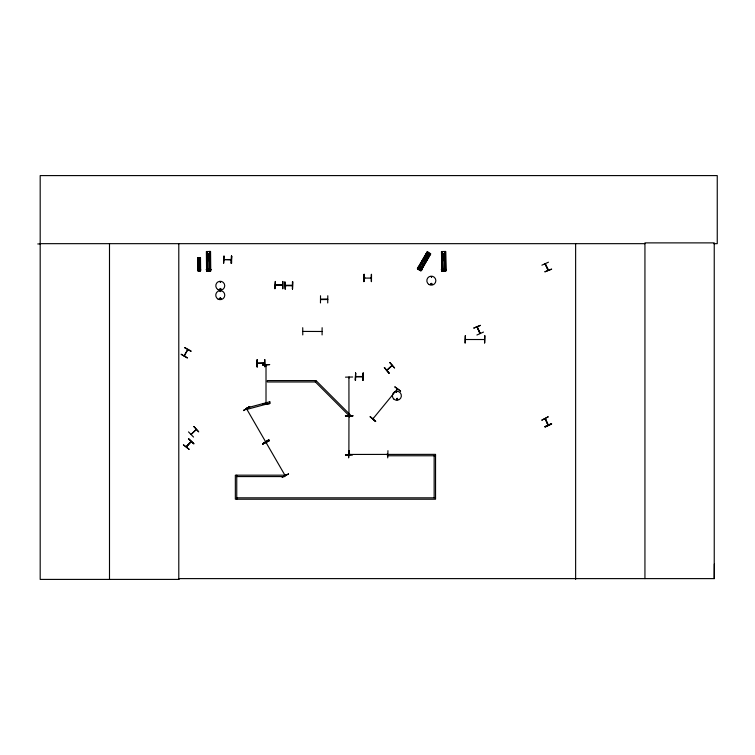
<?xml version="1.0" encoding="UTF-8"?>
<svg xmlns="http://www.w3.org/2000/svg" width="755" height="755" viewBox="0 0 755 755"><rect width="100%" height="100%" fill="white"/><g stroke="black" fill="none" stroke-linecap="round" stroke-linejoin="round"><path stroke-width="1.13" d="M713.72 243.667L717.25 243.667L717.25 175.594L40.185 175.594L40.185 579.406L178.897 579.406L178.803 578.613L714.239 578.613L714.343 564.013M548.045 270.347L545.072 263.759M396.111 392.072L396.828 391.798L396.281 392.307M396.554 399.008L396.668 399.489M397.687 399.065L396.743 399.291L397.545 398.866M348.885 377.273L348.885 377.774M348.961 416.005L349.216 416.807L349.206 416.005M349.282 415.108L348.933 415.665M220.649 282.096L219.922 281.794L220.573 282.172M220.696 289.108C218.639 290.014 221.668 287.834 220.045 289.486M220.649 291.515L219.922 291.213L220.573 291.59M220.96 289.108C218.903 290.986 220.262 287.306 220.828 288.787M220.696 298.536C219.177 300.037 220.564 296.696 220.573 298.838M220.96 298.536C219.148 300.641 219.884 296.451 220.894 298.367M266.015 403.642L266.015 365.08L266.307 365.656M265.968 402.991L266.298 403.481M348.923 377.273L348.961 415.684L349.235 415.052M348.923 416.156L349.254 416.656M348.914 453.991L349.206 454.642M397.63 389.221L396.913 389.646M208.437 270.781L208.474 270.007M443.553 270.781L444.025 270.762L443.487 270.809M187.863 349.773L184.229 355.728M184.815 355.256L184.192 355.879M187.636 350.282L187.665 349.556M190.968 434.351L196.196 429.51M419.893 269.016L419.469 268.686L419.846 269.044L419.11 269.431M284.72 474.952L285.305 475.367M386.758 370.167L392.081 365.297M322.055 331.483L302.802 331.426M431.681 277.113L431.143 276.575L431.52 277.227M477.292 327.661L477.339 326.943M545.299 263.655L545.365 264.58M548.319 425.037L545.299 418.591M266.015 365.005L266.015 365.807L266.298 365.024M285.173 285.418L292.298 285.541M263.769 363.023L264.571 363.004M224.027 259.569L231.228 259.531M275.32 284.937L276.047 285.192M320.526 299.225L327.717 299.188M364.165 277.84L364.967 277.84M370.573 277.84L371.375 277.84M355.671 376.528L356.473 376.528M184.229 355.813L187.599 349.631M190.939 351.358L184.664 347.791M186.353 446.658L191.175 441.581L186.513 446.903M417.581 268.856L427.358 251.934L417.647 268.893L420.988 270.809M417.779 268.969L427.613 252.085M417.977 269.082L427.764 252.17M418.053 269.129L427.821 252.208M418.195 269.205L427.991 252.302M419.544 267.336L428.161 252.397M419.601 267.364L428.236 252.444M418.704 269.488L419.657 270.035M420.469 269.176L429.68 253.255M420.544 269.224L429.737 253.293M420.129 270.309L429.878 253.369M420.884 269.412L430.076 253.482L420.384 270.45M420.516 270.526L430.265 253.595M420.714 270.649L430.482 253.718L420.743 270.668M420.979 270.8L430.756 253.878L427.141 251.811L417.373 268.733L418.468 269.365M266.392 442.6L265.703 441.448M373.565 418.572L372.942 418.817L373.357 418.308M196.196 429.586L191.147 434.531M186.325 446.639L191.015 441.354M387.428 369.941L386.919 370.356L392.26 365.495M477.018 327.009L479.925 333.446M480.284 333.446L479.708 332.993M285.248 285.418L292.393 285.267M258.012 363.476L257.37 363.117L264.42 362.976M264.533 363.315L257.38 363.448L264.58 363.419M397.187 389.74L397.423 389.023M375.546 421.535L370.195 416.684L375.565 421.516M400.575 391.062L394.742 386.786L400.546 391.09M372.942 418.817L397.338 389.08M349.036 454.161L349.763 454.151L348.98 454.444M387.598 454.406L386.815 454.453L387.513 454.161M224.103 259.569L231.2 259.871M282.464 285.192L275.396 285.192L282.54 285.267M362.155 376.528L362.881 376.528M188.656 438.768L193.846 443.798L188.627 438.797M189.09 449.253L183.389 444.818L189.061 449.291M188.505 431.888L193.535 437.06M193.893 426.5L198.707 431.888L193.865 426.528M397.602 399.678C397.196 395.733 396.243 400.924 396.932 399.706M391.722 366.109L392.024 365.344M349.216 377.849L349.206 377.198M220.045 298.159L219.96 298.838M243.525 410.484L249.754 406.832M262.712 443.714L268.94 440.061M262.9 444.034L269.318 440.722L262.891 444.025M266.1 442.656L265.505 441.741M288.495 473.923L282.077 477.254L288.514 473.951M541.892 265.184L548.46 262.193M545.053 263.901L548.366 270.101L547.771 269.743M544.959 271.791L551.669 269.101L544.95 271.772M480.359 325.348L473.687 328.114L480.406 325.433M476.896 335.022L483.483 332.068M541.873 420.073L548.29 416.76L541.911 420.167M544.95 426.707L551.499 423.668M545.119 427.075L551.669 424.036M431.162 283.361C429.595 285.654 433.455 283.861 431.341 283.38M285.937 285.701L286.136 285.815M281.889 284.899L282.54 284.937M199.282 270.668L199.32 270.026M431.341 283.54C429.859 284.833 432.804 284.257 431.454 283.616M285.258 289.146L284.739 281.945M264.646 366.741L264.59 359.522M302.727 327.698L302.774 334.909M322.092 334.909L322.121 327.698M484.304 339.523L465.391 339.514M209.277 251.481L210.551 251.472L210.758 271.017L206.587 271.073L206.379 251.528L210.268 251.49L210.475 271.017L210.296 251.472M206.681 253.51L210.286 253.472M441.486 251.528L445.658 251.472L445.865 271.017L441.694 271.073L441.505 251.528L441.788 271.073M206.691 254.841L210.296 254.794M441.788 253.51L445.393 253.472M206.71 256.823L210.324 256.785M441.807 254.841L445.412 254.794M197.716 257.814L200.49 257.766L200.622 270.8L197.857 270.847L197.716 257.814L198.018 270.847M206.728 258.578L210.334 258.54M197.914 259.135L200.32 259.107M441.826 256.823L445.431 256.785M197.923 260.013L200.33 259.984M206.747 260.56L210.362 260.522M197.933 261.334L200.339 261.315M441.835 258.578L445.45 258.54M197.942 262.514L200.349 262.485M441.864 260.56L445.469 260.522M197.961 263.835L200.368 263.806M206.842 269.073L210.456 269.035M198.027 269.507L200.434 269.478M206.247 269.648L211.06 269.601M197.631 269.988L200.839 269.846M206.257 269.799L211.06 269.752M208.371 269.988L208.937 269.988M208.38 270.809L208.946 270.837M441.958 269.073L445.563 269.035M441.364 269.648L446.167 269.601M441.364 269.799L446.177 269.752M443.478 269.96L443.997 270.705M262.532 364.929L269.743 364.58L262.532 365.024M345.479 377.151L352.689 377M265.628 404.038L269.743 403.614L262.532 404.057M345.479 415.779L352.689 415.731M345.479 415.93L352.689 415.788M345.479 416.033L352.689 415.986M348.933 450.678L348.612 457.889L348.838 450.678M345.479 455.029L352.689 454.623L345.479 455.067M345.479 454.718L352.689 454.67M37.75 243.95L40.185 243.941M40.185 243.667L644.94 243.667M371.375 274.358L371.375 281.577M282.936 281.455L282.908 288.674M282.445 284.909L275.32 285.192M320.526 295.743L320.469 302.953M320.677 299.509L327.745 299.471L320.545 299.509M327.736 302.953L327.793 295.743M355.747 376.528L362.806 376.528M355.822 376.811L362.891 376.858M349.112 454.444L435.55 454.359L435.55 499.225L235.343 499.225L235.343 475.178L284.852 475.178L284.852 476.575L236.749 476.575M435.55 455.765L387.447 455.765L387.447 454.359M236.749 497.828L435.55 497.828M291.666 285.598L291.59 285.532M246.989 409.503L246.621 408.87L285.05 475.433M545.337 263.721L548.309 270.045M548.045 425.169L545.101 418.846M184.786 347.555L191.109 351.037M187.41 357.766L181.115 354.246L187.287 358.002M426.396 253.671L429.519 255.473M425.726 254.812L428.849 256.615M424.735 256.53L427.858 258.333M423.857 258.059L426.981 259.862M422.866 259.777L425.99 261.579M418.61 267.138L421.734 268.95M417.808 267.336L421.969 269.743M417.732 267.468L421.894 269.875M418.912 269.639L419.412 269.931M370.129 416.76L375.735 421.309M265.986 365.713L266.015 365.08M266.298 402.981L266.26 403.557M188.457 438.995L193.865 443.77M389.995 362.475L394.601 368.053L389.759 362.693M384.361 367.638L389.202 372.989M246.847 409.408L246.838 408.748M547.979 425.141L545.431 418.695M285.267 475.301L284.663 474.904M285.182 285.664L292.402 285.673M364.165 278.095L371.3 278.095M479.982 333.587L477.273 326.972L480.255 333.295M349.244 416.156L349.216 416.732M348.885 454.491L348.961 416.08M292.421 281.775L292.515 288.995M285.05 281.936L285.154 289.146M264.863 359.522L265.014 366.732M257.181 359.682L257.332 366.892M445.563 251.472L445.78 271.017M445.337 251.472L445.582 271.017M445.176 251.472L445.393 271.017L445.11 251.481M444.893 253.774L445.148 271.017M444.412 253.784L444.667 268.723M444.336 271.026L443.232 271.045M442.76 253.822L442.94 268.761M442.468 251.519L442.713 271.064M442.43 251.519L442.647 271.064M442.232 253.822L442.468 268.771M442.034 251.528L442.241 268.771M442.232 269.073L442.26 271.054M441.968 251.528L442.147 268.771M441.732 251.528L441.977 271.073M209.975 251.481L210.192 271.017M209.843 251.481L210.013 268.723L209.758 251.481M209.56 251.481L209.805 271.026M209.39 253.784L209.55 268.723L209.324 253.784M209.22 271.026L208.116 271.045M207.833 268.761L207.653 253.822L207.738 268.761M207.398 251.519L207.54 271.064M207.351 268.771L207.163 251.528L207.266 268.771M206.946 251.528L207.068 271.073M200.434 257.766L200.443 270.809M200.179 257.776L200.264 270.809L200.028 257.776M199.962 257.776L199.971 270.809M199.811 257.776L199.848 270.809L199.65 257.776M199.613 270.818L198.876 270.818M198.367 257.804L198.489 270.837M198.235 257.804L198.329 270.837M198.074 257.804L198.169 270.837M387.938 450.669L387.721 457.889M714.239 578.613L714.239 242.883L644.94 242.883L644.94 578.613M575.631 243.667L575.631 579.406M434.153 455.765L434.153 497.828M364.061 274.358L364.061 281.577M362.985 373.045L362.985 380.256M355.567 373.045L355.567 380.256M282.644 281.455L282.644 288.674M236.749 475.178L236.749 499.225M231.615 256.087L231.615 263.297M231.351 256.087L231.351 263.297M178.793 243.667L178.793 579.406M109.494 243.667L109.494 579.406M198.64 263.023C199.32 265.062 200.207 261.57 198.64 263.023M207.767 259.352C208.776 262.41 210.126 257.172 207.767 259.352M442.874 259.352C443.893 262.41 445.233 257.172 442.874 259.352M424.15 259.607C425.131 262.674 426.528 257.446 424.15 259.607M316.402 380.982L315.411 381.973L267.308 381.973L267.308 380.577L315.411 380.577L315.411 381.973L349.423 415.986L350.414 414.995L316.402 380.982M384.399 367.6L388.976 373.197L384.399 367.6M249.594 406.577L243.572 410.569L249.594 406.577M268.789 439.806L262.759 443.798L268.789 439.806M551.518 423.715L544.978 426.754L551.537 423.763M269.799 401.783L246.574 408.011L246.932 409.37L270.167 403.142L269.799 401.783M292.714 281.775L292.468 288.995L292.714 281.775M257.276 359.682L257.068 366.902L257.276 359.682M465.307 335.748L465.127 342.968L465.307 335.748M484.823 335.748L484.644 342.959L484.823 335.748M352.689 415.58L345.479 415.627L345.479 416.184L352.698 416.137L352.689 415.58M224.027 256.087L223.631 263.297L223.98 256.087M231.643 256.087L231.247 263.297L231.643 256.087M364.165 274.358L363.759 281.577L364.165 274.358M275.32 281.455L274.924 288.674L275.32 281.455M355.671 373.045L355.265 380.256L355.614 373.045M363.287 373.045L362.881 380.256L363.287 373.045M444.921 271.026L444.667 251.481L444.846 271.026M206.908 271.073L206.691 251.528L206.87 271.073M198.697 270.837L198.556 257.804L198.64 270.837M371.479 281.577L371.479 274.358L371.432 281.577M218.006 299.065A4.511 4.511 0 0 0 224.773 295.158A4.511 4.511 0 0 0 218.006 291.251A4.511 4.511 0 0 0 218.006 299.065M394.016 399.235A4.502 4.502 0 0 0 401.311 396.498A4.502 4.502 0 0 0 395.29 391.543A4.502 4.502 0 0 0 394.016 399.235M429.085 284.559A4.511 4.511 0 0 0 435.852 280.662A4.511 4.511 0 0 0 429.085 276.755A4.511 4.511 0 0 0 429.085 284.559M218.025 289.609A4.473 4.473 0 0 0 224.735 285.739A4.473 4.473 0 0 0 218.025 281.87A4.473 4.473 0 0 0 218.025 289.609"/></g></svg>
